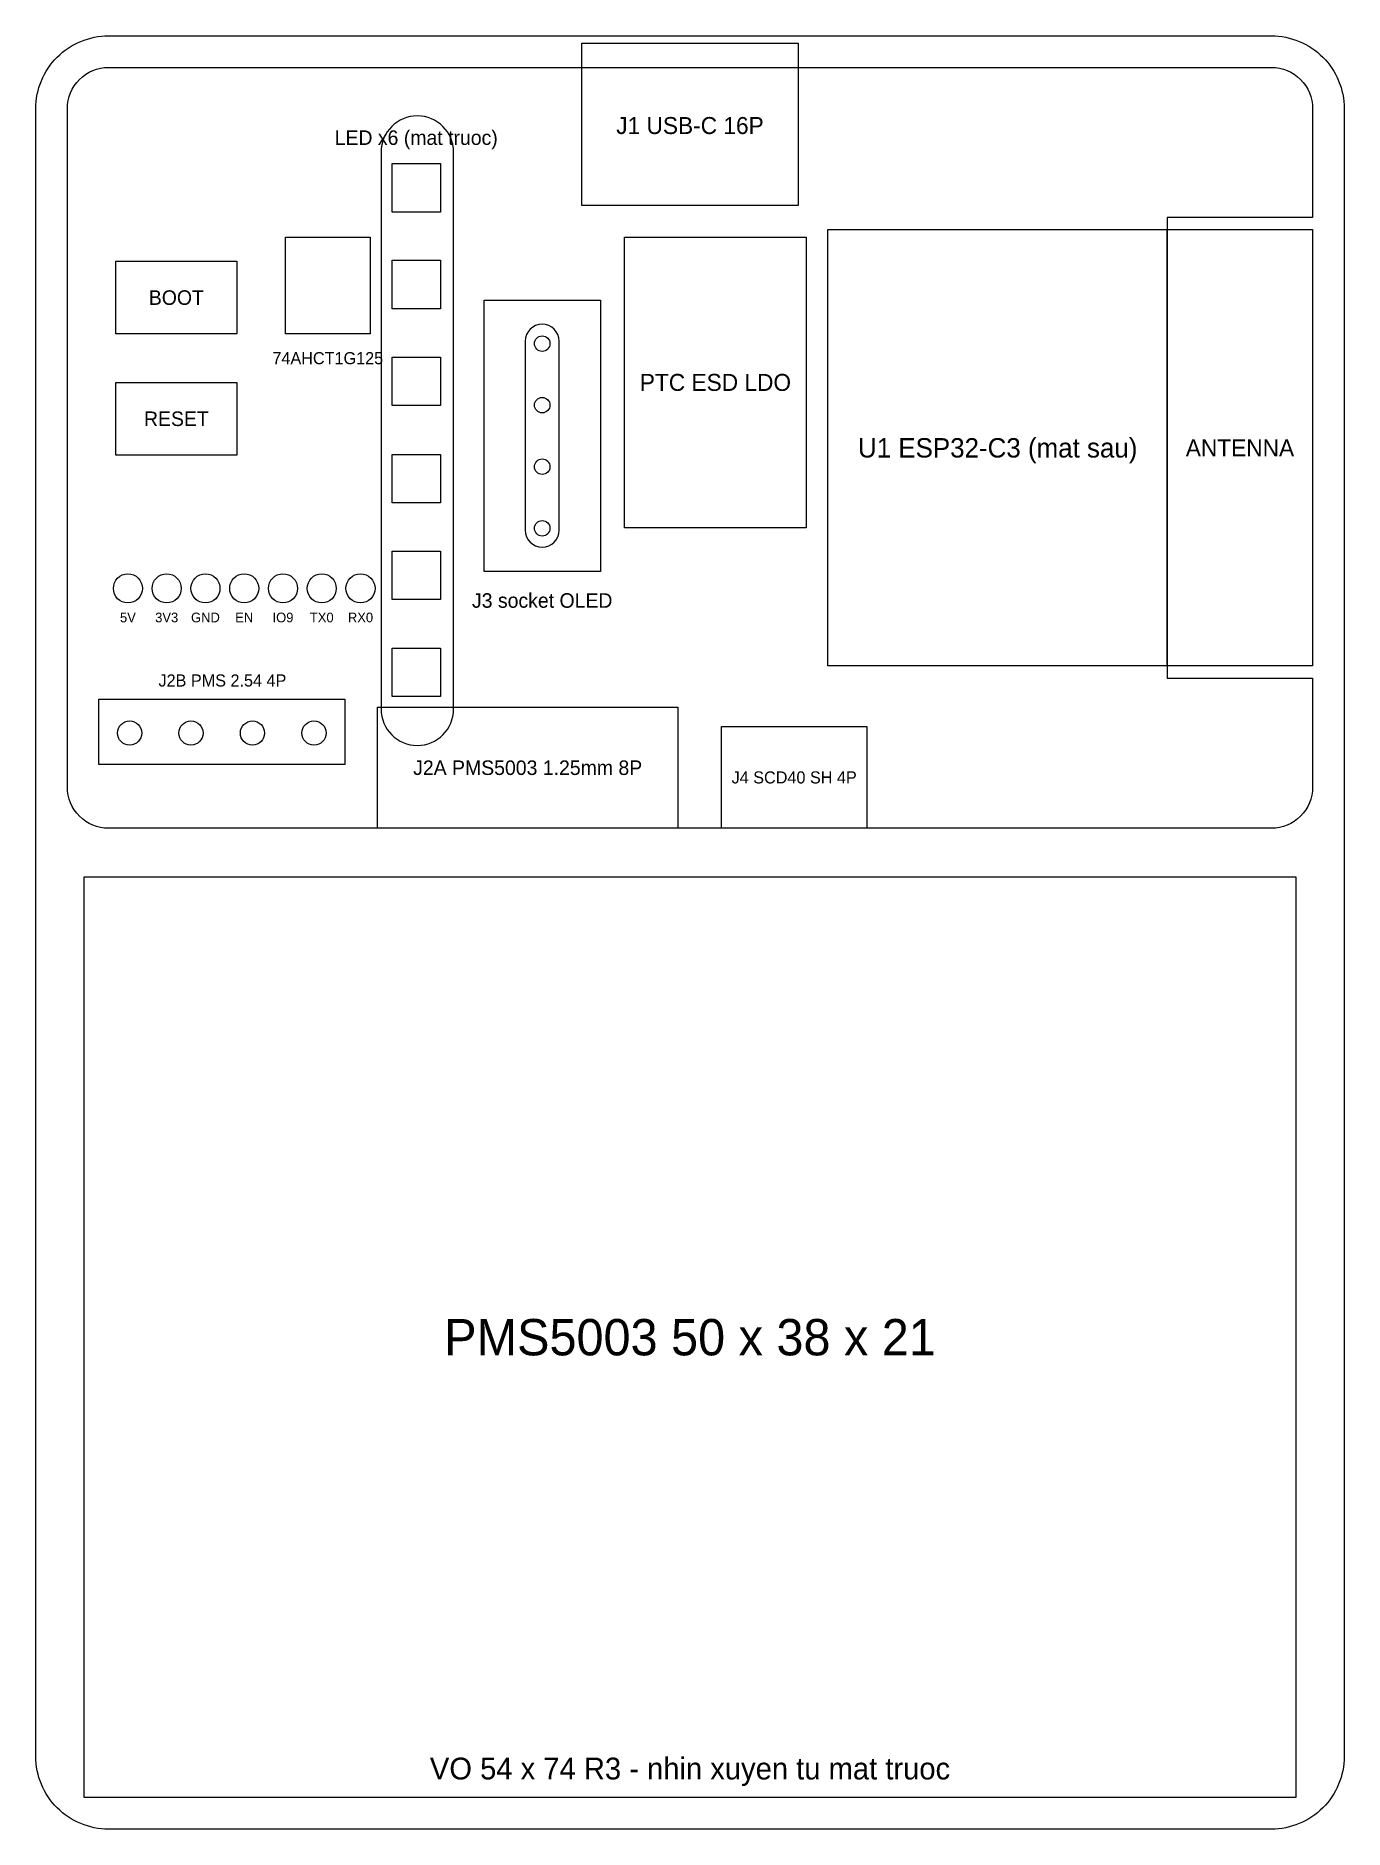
# Model space of a CAD drawing. Header units: millimetres. Extents: x -1.3 to 52.7, y -72.7 to 1.3.
import ezdxf
from ezdxf.enums import TextEntityAlignment as Align

# ---------------------------------------------------------------- set-up
doc = ezdxf.new("R2010")
doc.units = ezdxf.units.MM
for name, color, linetype in [('BOARD_OUTLINE', 3, 'Continuous'), ('BOT_PARTS', 7, 'Continuous'), ('ENCLOSURE_REF', 8, 'Continuous'), ('KEEPOUT_ANTENNA', 1, 'Continuous'), ('NOTES', 2, 'Continuous'), ('TOP_PARTS', 4, 'Continuous')]:
    doc.layers.add(name, color=color, linetype=linetype)

msp = doc.modelspace()

# ---------------------------------------------------------------- linework, layer by layer
at = {"layer": 'BOARD_OUTLINE'}
for points in [[(1.7, 0), (49.7, 0, -0.414214), (51.4, -1.7), (51.4, -6.2), (45.4, -6.2), (45.4, -25.2), (51.4, -25.2), (51.4, -29.7, -0.414214), (49.7, -31.4), (1.7, -31.4, -0.414214), (0, -29.7), (0, -1.7, -0.414214)], [(18.9, -11.3), (18.9, -19.1, 1), (20.3, -19.1), (20.3, -11.3, 1)]]:
    msp.add_lwpolyline(points, format="xyb", close=True, dxfattribs=at)
at = {"layer": 'BOT_PARTS'}
for points in [[(21.23, 1), (30.17, 1), (30.17, -5.7), (21.23, -5.7)], [(9, -7), (12.5, -7), (12.5, -11), (9, -11)], [(23, -7), (30.5, -7), (30.5, -19), (23, -19)], [(31.39, -6.69), (51.4, -6.69), (51.4, -24.7), (31.39, -24.7)], [(2, -8), (7, -8), (7, -11), (2, -11)], [(17.2, -9.6), (22, -9.6), (22, -20.8), (17.2, -20.8)], [(2, -13), (7, -13), (7, -16), (2, -16)], [(1.3, -26.07), (11.46, -26.07), (11.46, -28.77), (1.3, -28.77)], [(12.8, -26.4), (25.2, -26.4), (25.2, -31.4), (12.8, -31.4)], [(27, -27.2), (33, -27.2), (33, -31.4), (27, -31.4)]]:
    msp.add_lwpolyline(points, close=True, dxfattribs=at)
for centre, radius in [((2.5, -21.5), 0.6), ((4.1, -21.5), 0.6), ((5.7, -21.5), 0.6), ((7.3, -21.5), 0.6), ((8.9, -21.5), 0.6), ((10.5, -21.5), 0.6), ((12.1, -21.5), 0.6), ((2.57, -27.47), 0.5), ((5.1, -27.47), 0.5), ((7.64, -27.47), 0.5), ((10.18, -27.47), 0.5)]:
    msp.add_circle(centre, radius, dxfattribs=at)
at = {"layer": 'ENCLOSURE_REF'}
for points in [[(1.7, 1.3), (49.7, 1.3, -0.414214), (52.7, -1.7), (52.7, -69.7, -0.414214), (49.7, -72.7), (1.7, -72.7, -0.414214), (-1.3, -69.7), (-1.3, -1.7, -0.414214)], [(12.95, -3.495), (12.95, -26.485, 1), (15.94, -26.485), (15.94, -3.495, 1)]]:
    msp.add_lwpolyline(points, format="xyb", close=True, dxfattribs=at)
msp.add_lwpolyline([(0.7, -33.4), (50.7, -33.4), (50.7, -71.4), (0.7, -71.4)], close=True, dxfattribs=at)
at = {"layer": 'KEEPOUT_ANTENNA'}
msp.add_lwpolyline([(45.4, -6.69), (51.4, -6.69), (51.4, -24.7), (45.4, -24.7)], close=True, dxfattribs=at)
at = {"layer": 'NOTES'}
for centre in [(19.6, -11.4), (19.6, -13.94), (19.6, -16.48), (19.6, -19.02)]:
    msp.add_circle(centre, 0.32, dxfattribs=at)
at = {"layer": 'TOP_PARTS'}
for points in [[(13.4, -3.97), (15.4, -3.97), (15.4, -5.97), (13.4, -5.97)], [(13.4, -7.96), (15.4, -7.96), (15.4, -9.96), (13.4, -9.96)], [(13.4, -11.96), (15.4, -11.96), (15.4, -13.96), (13.4, -13.96)], [(13.4, -15.97), (15.4, -15.97), (15.4, -17.97), (13.4, -17.97)], [(13.4, -19.96), (15.4, -19.96), (15.4, -21.96), (13.4, -21.96)], [(13.4, -23.96), (15.4, -23.96), (15.4, -25.96), (13.4, -25.96)]]:
    msp.add_lwpolyline(points, close=True, dxfattribs=at)

# ---------------------------------------------------------------- texts
at = {"layer": 'ENCLOSURE_REF'}
for s, height, p in [('PMS5003 50 x 38 x 21', 1.5, (25.7, -52.4)), ('VO 54 x 74 R3 - nhin xuyen tu mat truoc', 0.9, (25.7, -70.2))]:
    msp.add_text(s, height=height, dxfattribs=at).set_placement(p, align=Align.MIDDLE_CENTER)
at = {"layer": 'NOTES'}
for s, height, p in [('J1 USB-C 16P', 0.7, (25.7, -2.4)), ('LED x6 (mat truoc)', 0.6, (14.4, -2.9)), ('BOOT', 0.6, (4.5, -9.5)), ('74AHCT1G125', 0.5, (10.75, -12)), ('PTC ESD LDO', 0.7, (26.75, -13)), ('RESET', 0.6, (4.5, -14.5)), ('U1 ESP32-C3 (mat sau)', 0.8, (38.4, -15.7)), ('ANTENNA', 0.7, (48.4, -15.7)), ('J3 socket OLED', 0.6, (19.6, -22)), ('5V', 0.4, (2.5, -22.7)), ('3V3', 0.4, (4.1, -22.7)), ('GND', 0.4, (5.7, -22.7)), ('EN', 0.4, (7.3, -22.7)), ('IO9', 0.4, (8.9, -22.7)), ('TX0', 0.4, (10.5, -22.7)), ('RX0', 0.4, (12.1, -22.7)), ('J2B PMS 2.54 4P', 0.5, (6.4, -25.3)), ('J2A PMS5003 1.25mm 8P', 0.6, (19, -28.9)), ('J4 SCD40 SH 4P', 0.5, (30, -29.3))]:
    msp.add_text(s, height=height, dxfattribs=at).set_placement(p, align=Align.MIDDLE_CENTER)

doc.saveas('drawing.dxf')
